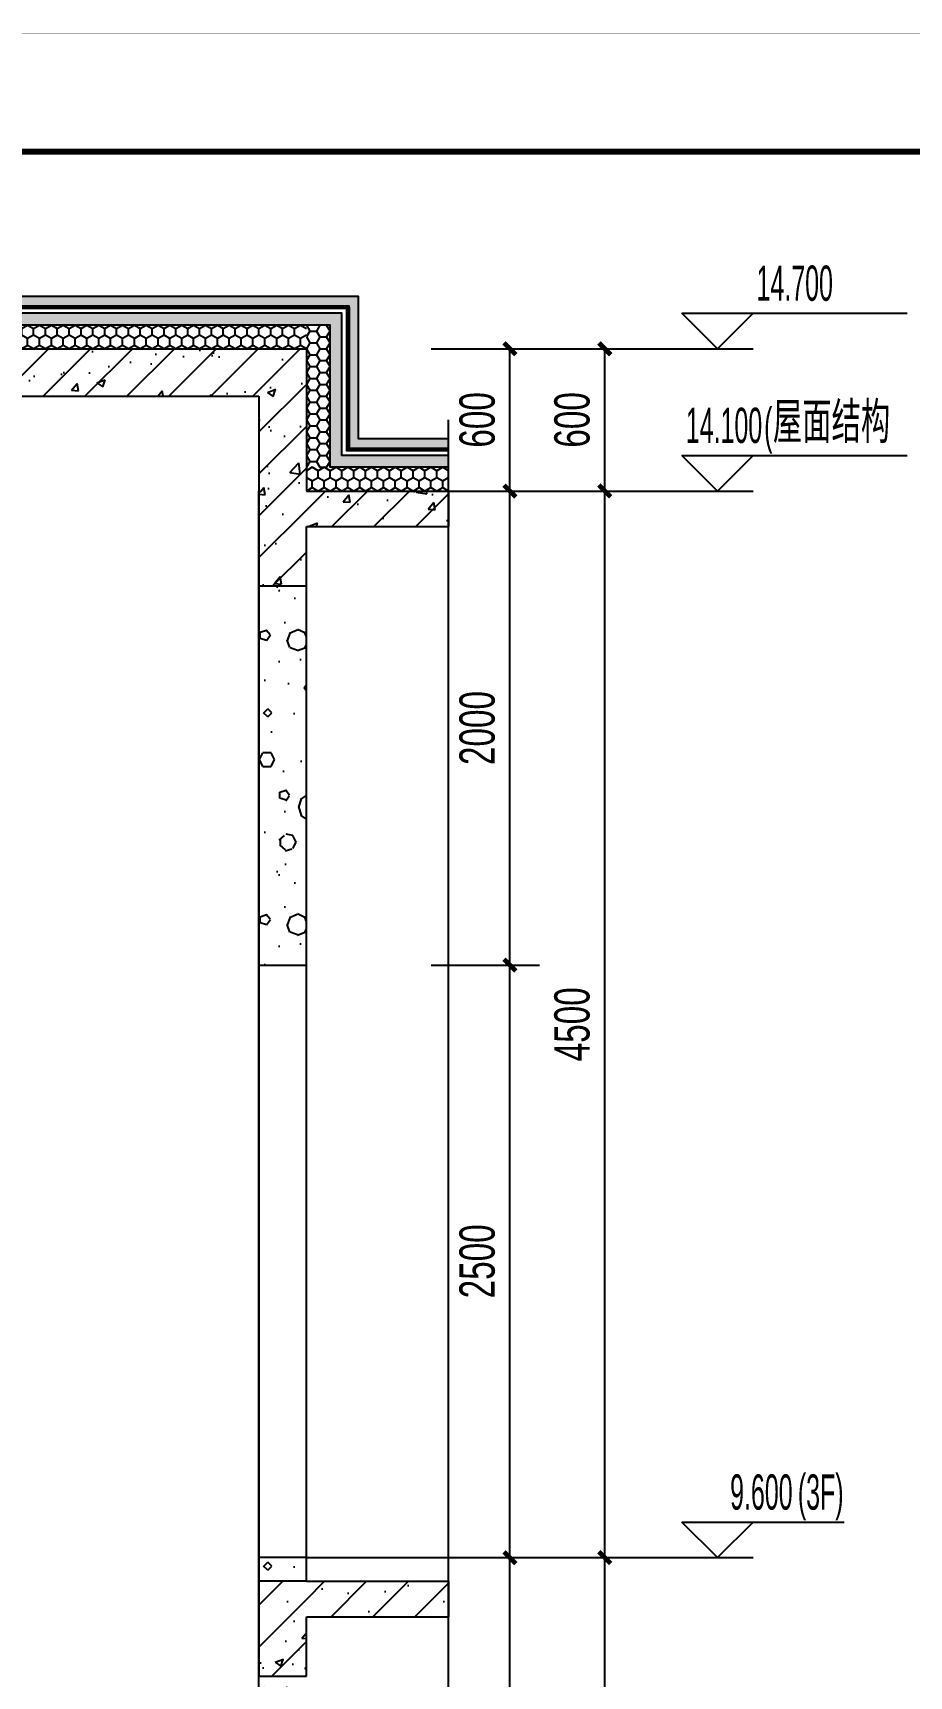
# Model space of a CAD drawing. Extents: x -26219 to 315419, y -160410 to -120810.
# Drawn here: x 306757 to 310451, y -133294 to -126361 of the extents above; entities that cross this region are included whole.
import ezdxf
from ezdxf.xclip import XClip

# ---------------------------------------------------------------- set-up
doc = ezdxf.new("R2010")
doc.units = 0
doc.header["$LTSCALE"] = 1000
doc.header["$MEASUREMENT"] = 0
doc.header["$XCLIPFRAME"] = 0
doc.linetypes.add('104-14# 核心筒$2$DOTE', pattern=[2.42, 2, -0.2, 0.02, -0.2])
for name, color, linetype in [('01-标注_尺寸', 124, 'Continuous'), ('01-标注_标高', 200, 'Continuous'), ('01-标注_符号', 200, 'Continuous'), ('02-TEXT_标注', 130, 'Continuous'), ('05-填充_天正', 26, 'Continuous'), ('104-14# 核心筒$2$A_AXIS-轴线', 36, '104-14# 核心筒$2$DOTE'), ('A-C_窗', 140, 'Continuous'), ('A-O_屋面', 201, 'Continuous'), ('A-O_防水层', 222, 'Continuous'), ('A-SUR_保温', 222, 'Continuous'), ('A_STR-砌块墙', 121, 'Continuous'), ('A_STR-砼墙', 51, 'Continuous'), ('A_STR-砼柱', 51, 'Continuous')]:
    doc.layers.add(name, color=color, linetype=linetype)
doc.styles.add('_TCH_DIM', font='ros.shx', dxfattribs={"width": 0.75, "bigfont": 'jd.shx'})
doc.styles.add('_TCH_DIM_T3', font='ros.shx', dxfattribs={"width": 0.705882, "bigfont": 'jd.shx'})
doc.dimstyles.new('_TCH_ARCH&&50', dxfattribs={"dimtxt": 148.75, "dimasz": 50, "dimexe": 125, "dimexo": 150, "dimgap": 63.125, "dimtad": 1, "dimdec": 0, "dimzin": 0, "dimdsep": 46, "dimtxsty": '_TCH_DIM_T3', "dimblk": 'ARCHTICK', "dimcen": 0.09, "dimclrt": 7, "dimazin": 2, "dimtfac": 1, "dimtdec": 0, "dimtix": 1, "dimtmove": 2, "dimatfit": 3, "dimfxl": 0, "dimtolj": 1, "dimtzin": 0, "dimarcsym": 0})
pattern_1 = [(45, (0, 0), (-88.388348, 88.388348), []), (50, (0, 0), (358.6301, -31.37607), [37.5, -412.5]), (355, (0, 0), (-69.37567, 376.09607), [30, -330]), (100.4514, (29.9, -2.6), (289.2547, 344.71977), [31.8701, -350.57106]), (46.1842, (0, 100), (533.6205, -82.7595), [56.25, -618.75]), (96.6356, (44.47, 93.1), (467.33135, 487.0589), [47.8051, -525.8565]), (351.1842, (0, 100), (467.331, 487.0593), [45, -495]), (21, (50, 75), (298.45353, -201.30945), [37.5, -412.5]), (326, (50, 75), (121.65767, 362.57502), [30, -330]), (71.4514, (74.87, 58.22), (420.1113, 161.26525), [31.8701, -350.57106]), (37.5, (0, 0), (6.07993, 166.446927), [0, -326, 0, -335, 0, -331.25]), (7.5, (0, 0), (131.53477, 197.20586), [0, -191, 0, -318.5, 0, -126.25]), (327.5, (-111.5, 0), (266.91122, -11.277436), [0, -125, 0, -390, 0, -517.5]), (317.5, (-161.5, 0), (291.59308, 50.05249), [0, -162.5, 0, -259, 0, -367.5])]
pattern_2 = [(0, (177, -183), (300, 600), [0, -600]), (0, (-174, -264), (300, 600), [0, -600]), (0, (21, -270), (300, 600), [0, -600]), (0, (234, -93), (300, 600), [0, -600]), (0, (-15, -300), (300, 600), [0, -600]), (0, (294, 285), (300, 600), [0, -600]), (0, (111, 237), (300, 600), [0, -600]), (0, (207, 162), (300, 600), [0, -600]), (0, (-282, 150), (300, 600), [0, -600]), (0, (12, 123), (300, 600), [0, -600]), (0, (-102, -30), (300, 600), [0, -600]), (0, (-96, -255), (300, 600), [0, -600]), (0, (129, -279), (300, 600), [0, -600]), (0, (294, -15), (300, 600), [0, -600]), (0, (-267, -108), (300, 600), [0, -600]), (0, (-216, -6), (300, 600), [0, -600]), (0, (18, -48), (300, 600), [0, -600]), (0, (-66, -135), (300, 600), [0, -600]), (0, (-114, 63), (300, 600), [0, -600]), (0, (-39, 288), (300, 600), [0, -600]), (0, (-243, -234), (300, 600), [0, -600]), (0, (87, 165), (300, 600), [0, -600]), (0, (-192, 174), (300, 600), [0, -600]), (0, (-240, 252), (300, 600), [0, -600]), (130.601294, (257.143, 97.143), (-1499.9999834, 1800.000008), [26.3416, -11037.111]), (18.43495, (214.29, 108.57), (1499.999994, 599.999996), [27.1052, -3767.6279]), (90, (214.3, 82.86), (300, 600), [25.7143, -1174.2857]), (161.56505, (240, 74.29), (-1500.000008, 599.999955), [27.1052, -3767.6279]), (53.130102, (240, 74.29), (300, 600), [28.5714, -2971.4285]), (135, (262.86, -231.43), (-300.00004, 599.99996), [24.2437, -1672.8126]), (45, (228.57, -231.43), (300, 600), [24.2437, -1672.8126]), (135, (245.71, -248.57), (-300.00004, 599.99996), [24.2437, -1672.8126]), (45, (245.71, -248.57), (300, 600), [24.2437, -1672.8126]), (116.56505, (-25.7, 171.43), (-5e-05, 1200), [31.9438, -638.8765]), (180, (-40, 200), (-300, 600), [34.2857, -565.7142]), (63.43495, (-88.57, 171.43), (3e-06, 1200), [31.9438, -638.8765]), (116.56505, (-74.3, 142.86), (-5e-05, 1200), [31.9438, -638.8765]), (0, (-74.3, 142.86), (300, 600), [34.2857, -565.7142]), (63.43495, (-40, 142.86), (3e-06, 1200), [31.9438, -638.8765]), (107.102728, (200, -31.429), (-899.9999656, 3000.0000048), [38.8613, -16282.9025]), (143.972626, (188.57, 5.714), (-5699.999928, 4199.999995), [38.8613, -8122.02]), (180, (157.14, 28.6), (-300, 600), [37.1429, -562.8571]), (36.027373, (88.57, 5.714), (5699.999958, 4199.999955), [38.8613, -8122.02]), (71.56505, (77.14, -28.57), (900.000005, 2999.999995), [36.1403, -3758.5928]), (107.102728, (88.571, -65.714), (-899.9999656, 3000.0000048), [38.8613, -16282.9025]), (143.972626, (120, -88.57), (-5699.999928, 4199.999995), [38.8613, -8122.02]), (0, (120, -88.6), (300, 600), [37.1429, -562.8571]), (36.027373, (157.143, -88.57), (5699.999958, 4199.999955), [38.8613, -8122.02]), (71.56505, (188.57, -65.71), (900.000005, 2999.999995), [36.1403, -3758.5928]), (150.255118, (205.714, 248.57), (-900.000002, 599.999993), [23.035, -4814.3196]), (90, (185.7, 237.14), (300, 600), [22.8571, -1177.1427]), (29.744881, (185.714, 237.14), (900, 599.999997), [23.035, -4814.3196]), (116.56505, (65.7, -177.14), (-5e-05, 1200), [31.9438, -638.8765]), (168.690067, (51.43, -148.57), (-2700.000002, 599.999985), [29.1373, -6089.6855]), (41.185925, (0, -162.857), (7499.9999546, 6599.9999423), [30.3718, -12725.802]), (90, (0, -191.43), (300, 600), [28.5714, -1171.4285]), (138.814074, (22.857, -211.429), (-7499.9998667, 6600.000042), [30.3718, -12725.802]), (16.699244, (22.857, -211.429), (9899.9999255, 2999.9999686), [29.8295, -12498.5375]), (60.945396, (51.43, -202.857), (299.9999992, 599.9999947), [29.4161, -12325.3395]), (109.983106, (-185.714, 74.286), (-1500.0000056, 4199.9999889), [33.442, -14012.1975]), (155.556045, (-197.143, 105.714), (-3900.0000149, 1799.9999626), [34.523, -14465.1315]), (24.443955, (-260, 105.714), (3900.000002, 1799.9999913), [34.523, -14465.1315]), (70.016893, (-271.429, 74.286), (1500.0000045, 4199.9999896), [33.442, -14012.1975]), (109.983106, (-260, 42.857), (-1500.0000056, 4199.9999889), [33.442, -14012.1975]), (160.016893, (-228.57, 31.43), (-1500.000001, 599.999973), [33.442, -6989.3775]), (19.983107, (-228.57, 31.43), (1499.999992, 599.999999), [33.442, -6989.3775]), (70.016893, (-197.143, 42.857), (1500.0000045, 4199.9999896), [33.442, -14012.1975]), (122.005383, (37.14, 20), (-300.00004, 599.999969), [26.9542, -5633.434]), (18.43495, (-2.86, 34.29), (1499.999994, 599.999996), [27.1052, -3767.6279]), (90, (-2.86, 8.57), (300, 600), [25.7143, -1174.2857]), (161.56505, (22.86, 0), (-1500.000008, 599.999955), [27.1052, -3767.6279]), (54.462322, (22.857, 0), (2099.999997, 2999.9999955), [24.5781, -10298.2115]), (116.56505, (-137.14, -125.7), (-5e-05, 1200), [31.9438, -638.8765]), (180, (-151.4, -97.14), (-300, 600), [31.4286, -568.5714]), (59.036243, (-200, -125.714), (300.000001, 599.999997), [33.3197, -6963.822]), (120.963756, (-182.857, -154.286), (-300.000041, 599.9999724), [33.3197, -6963.822]), (0, (-182.86, -154.3), (300, 600), [31.4286, -568.5714]), (63.43495, (-151.43, -154.3), (3e-06, 1200), [31.9438, -638.8765])]

# ---------------------------------------------------------------- blocks, each defined once
blk = doc.blocks.new('图框-A1')
for points, const_width in [([(0, 0), (841, 0), (841, 594), (0, 594)], 0.05), ([(766, 584), (25, 584), (25, 10), (766, 10)], 0.5)]:
    blk.add_lwpolyline(points, close=True, dxfattribs=dict(const_width=const_width))
blk = doc.blocks.new('104-14# 核心筒')
at = {"layer": '104-14# 核心筒$2$A_AXIS-轴线'}
blk.add_line((-9370.1, 105800), (120259.9, 105800), dxfattribs=at)
blk = doc.blocks.new('_ArchTick')
at = {"color": 0, "linetype": 'ByBlock', "const_width": 0.4}
blk.add_lwpolyline([(-0.5, -0.5), (0.5, 0.5)], dxfattribs=at)
blk = doc.blocks.new('*D966')
at = {"layer": '01-标注_尺寸', "color": 0, "lineweight": -2, "transparency": 16777216}
for p, q in [((308835.8, -132794.1), (309293, -132794.1)), ((309168, -137294.1), (309168, -132794.1)), ((308835.8, -137294.1), (309293, -137294.1))]:
    blk.add_line(p, q, dxfattribs=at)
at = {"layer": 'Defpoints', "color": 0, "transparency": 16777216}
for p in [(308685.8, -132794.1), (309168, -132794.1), (308685.8, -137294.1)]:
    blk.add_point(p, dxfattribs=at)
at = {"layer": '01-标注_尺寸', "color": 0, "lineweight": -2, "transparency": 16777216, "xscale": 50, "yscale": 50, "zscale": 50}
for p, rotation in [((309168, -132794.1), 90), ((309168, -137294.1), 270)]:
    blk.add_blockref('_ArchTick', p, dxfattribs=dict(at, rotation=rotation))
at = {"layer": '01-标注_尺寸', "color": 7, "transparency": 16777216, "insert": (309030.5, -135044.1), "char_height": 148.75, "attachment_point": 5, "rotation": 90, "style": '_TCH_DIM_T3'}
blk.add_mtext('\\A1;4500', dxfattribs=at)
blk = doc.blocks.new('*D967')
at = {"layer": '01-标注_尺寸', "color": 0, "lineweight": -2, "transparency": 16777216}
for p, q in [((308835.8, -128294.1), (309293, -128294.1)), ((309168, -132794.1), (309168, -128294.1)), ((308835.8, -132794.1), (309293, -132794.1))]:
    blk.add_line(p, q, dxfattribs=at)
at = {"layer": 'Defpoints', "color": 0, "transparency": 16777216}
for p in [(308685.8, -128294.1), (309168, -128294.1), (308685.8, -132794.1)]:
    blk.add_point(p, dxfattribs=at)
at = {"layer": '01-标注_尺寸', "color": 0, "lineweight": -2, "transparency": 16777216, "xscale": 50, "yscale": 50, "zscale": 50}
for p, rotation in [((309168, -128294.1), 90), ((309168, -132794.1), 270)]:
    blk.add_blockref('_ArchTick', p, dxfattribs=dict(at, rotation=rotation))
at = {"layer": '01-标注_尺寸', "color": 7, "transparency": 16777216, "insert": (309030.5, -130544.1), "char_height": 148.75, "attachment_point": 5, "rotation": 90, "style": '_TCH_DIM_T3'}
blk.add_mtext('\\A1;4500', dxfattribs=at)
blk = doc.blocks.new('*D968')
at = {"layer": '01-标注_尺寸', "color": 0, "lineweight": -2, "transparency": 16777216}
for p, q in [((308835.8, -127694.1), (309293, -127694.1)), ((309168, -128294.1), (309168, -127694.1)), ((308835.8, -128294.1), (309293, -128294.1))]:
    blk.add_line(p, q, dxfattribs=at)
at = {"layer": 'Defpoints', "color": 0, "transparency": 16777216}
for p in [(308685.8, -127694.1), (309168, -127694.1), (308685.8, -128294.1)]:
    blk.add_point(p, dxfattribs=at)
at = {"layer": '01-标注_尺寸', "color": 0, "lineweight": -2, "transparency": 16777216, "xscale": 50, "yscale": 50, "zscale": 50}
for p, rotation in [((309168, -127694.1), 90), ((309168, -128294.1), 270)]:
    blk.add_blockref('_ArchTick', p, dxfattribs=dict(at, rotation=rotation))
at = {"layer": '01-标注_尺寸', "color": 7, "transparency": 16777216, "insert": (309030.5, -127994.1), "char_height": 148.75, "attachment_point": 5, "rotation": 90, "style": '_TCH_DIM_T3'}
blk.add_mtext('\\A1;600', dxfattribs=at)
blk = doc.blocks.new('*D1042')
at = {"layer": '01-标注_尺寸', "color": 0, "lineweight": -2, "transparency": 16777216}
for p, q in [((308435.8, -132794.1), (308893, -132794.1)), ((308768, -134794.1), (308768, -132794.1)), ((308435.8, -134794.1), (308893, -134794.1))]:
    blk.add_line(p, q, dxfattribs=at)
at = {"layer": 'Defpoints', "color": 0, "transparency": 16777216}
for p in [(308285.8, -132794.1), (308768, -132794.1), (308285.8, -134794.1)]:
    blk.add_point(p, dxfattribs=at)
at = {"layer": '01-标注_尺寸', "color": 0, "lineweight": -2, "transparency": 16777216, "xscale": 50, "yscale": 50, "zscale": 50}
for p, rotation in [((308768, -132794.1), 90), ((308768, -134794.1), 270)]:
    blk.add_blockref('_ArchTick', p, dxfattribs=dict(at, rotation=rotation))
at = {"layer": '01-标注_尺寸', "color": 7, "transparency": 16777216, "insert": (308630.5, -133794.1), "char_height": 148.75, "attachment_point": 5, "rotation": 90, "style": '_TCH_DIM_T3'}
blk.add_mtext('\\A1;2000', dxfattribs=at)
blk = doc.blocks.new('*D1043')
at = {"layer": '01-标注_尺寸', "color": 0, "lineweight": -2, "transparency": 16777216}
for p, q in [((308435.8, -130294.1), (308893, -130294.1)), ((308768, -132794.1), (308768, -130294.1)), ((308435.8, -132794.1), (308893, -132794.1))]:
    blk.add_line(p, q, dxfattribs=at)
at = {"layer": 'Defpoints', "color": 0, "transparency": 16777216}
for p in [(308285.8, -130294.1), (308768, -130294.1), (308285.8, -132794.1)]:
    blk.add_point(p, dxfattribs=at)
at = {"layer": '01-标注_尺寸', "color": 0, "lineweight": -2, "transparency": 16777216, "xscale": 50, "yscale": 50, "zscale": 50}
for p, rotation in [((308768, -130294.1), 90), ((308768, -132794.1), 270)]:
    blk.add_blockref('_ArchTick', p, dxfattribs=dict(at, rotation=rotation))
at = {"layer": '01-标注_尺寸', "color": 7, "transparency": 16777216, "insert": (308630.5, -131544.1), "char_height": 148.75, "attachment_point": 5, "rotation": 90, "style": '_TCH_DIM_T3'}
blk.add_mtext('\\A1;2500', dxfattribs=at)
blk = doc.blocks.new('*D1044')
at = {"layer": '01-标注_尺寸', "color": 0, "lineweight": -2, "transparency": 16777216}
for p, q in [((308435.8, -128294.1), (308893, -128294.1)), ((308768, -130294.1), (308768, -128294.1)), ((308435.8, -130294.1), (308893, -130294.1))]:
    blk.add_line(p, q, dxfattribs=at)
at = {"layer": 'Defpoints', "color": 0, "transparency": 16777216}
for p in [(308285.8, -128294.1), (308768, -128294.1), (308285.8, -130294.1)]:
    blk.add_point(p, dxfattribs=at)
at = {"layer": '01-标注_尺寸', "color": 0, "lineweight": -2, "transparency": 16777216, "xscale": 50, "yscale": 50, "zscale": 50}
for p, rotation in [((308768, -128294.1), 90), ((308768, -130294.1), 270)]:
    blk.add_blockref('_ArchTick', p, dxfattribs=dict(at, rotation=rotation))
at = {"layer": '01-标注_尺寸', "color": 7, "transparency": 16777216, "insert": (308630.5, -129294.1), "char_height": 148.75, "attachment_point": 5, "rotation": 90, "style": '_TCH_DIM_T3'}
blk.add_mtext('\\A1;2000', dxfattribs=at)
blk = doc.blocks.new('*D1045')
at = {"layer": '01-标注_尺寸', "color": 0, "lineweight": -2, "transparency": 16777216}
for p, q in [((308435.8, -127694.1), (308893, -127694.1)), ((308768, -128294.1), (308768, -127694.1)), ((308435.8, -128294.1), (308893, -128294.1))]:
    blk.add_line(p, q, dxfattribs=at)
at = {"layer": 'Defpoints', "color": 0, "transparency": 16777216}
for p in [(308285.8, -127694.1), (308768, -127694.1), (308285.8, -128294.1)]:
    blk.add_point(p, dxfattribs=at)
at = {"layer": '01-标注_尺寸', "color": 0, "lineweight": -2, "transparency": 16777216, "xscale": 50, "yscale": 50, "zscale": 50}
for p, rotation in [((308768, -127694.1), 90), ((308768, -128294.1), 270)]:
    blk.add_blockref('_ArchTick', p, dxfattribs=dict(at, rotation=rotation))
at = {"layer": '01-标注_尺寸', "color": 7, "transparency": 16777216, "insert": (308630.5, -127994.1), "char_height": 148.75, "attachment_point": 5, "rotation": 90, "style": '_TCH_DIM_T3'}
blk.add_mtext('\\A1;600', dxfattribs=at)
blk = doc.blocks.new('$LinePat$聚苯板')
at = {"color": 0}
for p, q in [((14.8, -8.6), (0, 0)), ((29.7, 0), (14.8, -8.6)), ((14.8, -25.7), (0, -34.3)), ((0, -34.3), (0, -51.4)), ((14.8, -8.6), (14.8, -25.7)), ((29.7, -34.3), (14.8, -25.7)), ((0, -51.4), (14.8, -60)), ((14.8, -60), (29.7, -51.4))]:
    blk.add_line(p, q, dxfattribs=at)
blk = doc.blocks.new('$LinePat$防水层2')
at = {"color": 0}
blk.add_line((0, 0), (600, 0), dxfattribs=at)
blk.add_solid([(150, 0), (450, 0), (150, -100), (450, -100)], dxfattribs=at)

msp = doc.modelspace()

# ---------------------------------------------------------------- hatches: boundary and pattern name
at = {"layer": '05-填充_天正'}
h = msp.add_hatch(dxfattribs=at)
h.set_pattern_fill('钢筋混凝土', color=256, scale=50, style=0)
h.set_pattern_definition(pattern_1)
h.paths.add_polyline_path([(304909.8, -127694.1), (305109.8, -127894.1), (307709.8, -127894.1), (307909.8, -127694.1)])
h = msp.add_hatch(dxfattribs=at)
h.set_pattern_fill('钢筋混凝土', color=256, scale=50, style=0)
h.set_pattern_definition(pattern_1)
h.paths.add_polyline_path([(307709.8, -128294.1), (307909.8, -128294.1), (307909.8, -127694.1), (307709.8, -127894.1)])
h = msp.add_hatch(dxfattribs=at)
h.set_pattern_fill('钢筋混凝土', color=256, scale=50, style=0)
h.set_pattern_definition(pattern_1)
h.paths.add_polyline_path([(307709.8, -128694.1), (307909.8, -128694.1), (307909.8, -128294.1), (307709.8, -128294.1)])
h = msp.add_hatch(dxfattribs=at)
h.set_pattern_fill('钢筋混凝土', color=256, scale=50, style=0)
h.set_pattern_definition(pattern_1)
h.paths.add_polyline_path([(307909.8, -128294.1), (307909.8, -128444.1), (308509.8, -128444.1), (308509.8, -128294.1)])
h = msp.add_hatch(dxfattribs=at)
h.set_pattern_fill('加气混凝土', color=256, scale=50, style=0)
h.set_pattern_definition(pattern_2)
h.paths.add_polyline_path([(307909.8, -128694.1), (307709.8, -128694.1), (307709.8, -130294.1), (307909.8, -130294.1)])
h = msp.add_hatch(dxfattribs=at)
h.set_pattern_fill('加气混凝土', color=256, scale=50, style=0)
h.set_pattern_definition(pattern_2)
h.paths.add_polyline_path([(307709.8, -132894.1), (307909.8, -132894.1), (307909.8, -132794.1), (307709.8, -132794.1)])
h = msp.add_hatch(dxfattribs=at)
h.set_pattern_fill('钢筋混凝土', color=256, scale=50, style=0)
h.set_pattern_definition(pattern_1)
h.paths.add_polyline_path([(307709.8, -133294.1), (307909.8, -133294.1), (307909.8, -132894.1), (307709.8, -132894.1)])
h = msp.add_hatch(dxfattribs=at)
h.set_pattern_fill('钢筋混凝土', color=256, scale=50, style=0)
h.set_pattern_definition(pattern_1)
h.paths.add_polyline_path([(307909.8, -132894.1), (307909.8, -133044.1), (308509.8, -133044.1), (308509.8, -132894.1)])
h = msp.add_hatch(dxfattribs=at)
h.set_pattern_fill('加气混凝土', color=256, scale=50, style=0)
h.set_pattern_definition(pattern_2)
h.paths.add_polyline_path([(307909.8, -133294.1), (307709.8, -133294.1), (307709.8, -134794.1), (307909.8, -134794.1)])
at = {"layer": 'A-SUR_保温'}
h = msp.add_hatch(dxfattribs=at)
h.set_pattern_fill('混凝土', color=26, scale=15)
h.set_pattern_definition([(50, (16539.2, 600), (107.589027, -9.41282), [11.25, -123.75]), (355, (16539.2, 600), (-20.8127, 112.82882), [9, -99]), (100.4514, (16548.17, 599.22), (86.776407, 103.41593), [9.56103, -105.171317]), (46.1842, (16539.2, 630), (160.08616, -24.82785), [16.875, -185.625]), (96.6356, (16552.54, 627.93), (140.199406, 146.11768), [14.34154, -157.75695]), (351.1842, (16539.2, 630), (140.19929, 146.11779), [13.5, -148.5]), (21, (16554.2, 622.5), (89.536058, -60.392834), [11.25, -123.75]), (326, (16554.2, 622.5), (36.4973, 108.772507), [9, -99]), (71.4514, (16561.66, 617.47), (126.033394, 48.379575), [9.56103, -105.171317]), (37.5, (16539.2, 600), (1.8239783, 49.934078), [0, -97.8, 0, -100.5, 0, -99.375]), (7.5, (16539.2, 600), (39.460431, 59.161757), [0, -57.3, 0, -95.55, 0, -37.875]), (327.5, (16505.75, 600), (80.0733654, -3.383231), [0, -37.5, 0, -117, 0, -155.25]), (317.5, (16490.75, 600), (87.477925, 15.015747), [0, -48.75, 0, -77.7, 0, -110.25])])
h.paths.add_polyline_path([(308509.8, -128114.1), (308509.8, -128074.1), (308129.8, -128074.1), (308129.8, -127474.1), (304689.8, -127474.1), (304689.8, -128074.1), (304009.8, -128074.1), (304009.8, -128114.1), (304729.8, -128114.1), (304729.8, -127514.1), (308089.8, -127514.1), (308089.8, -128114.1)])
h = msp.add_hatch(dxfattribs=at)
h.set_pattern_fill('加气混凝土', color=26, scale=20)
h.set_pattern_definition([(0, (16610, 526.8), (120, 240), [0, -240]), (0, (16469.6, 494.4), (120, 240), [0, -240]), (0, (16547.6, 492), (120, 240), [0, -240]), (0, (16632.8, 562.8), (120, 240), [0, -240]), (0, (16533.2, 480), (120, 240), [0, -240]), (0, (16656.8, 714), (120, 240), [0, -240]), (0, (16583.6, 694.8), (120, 240), [0, -240]), (0, (16622, 664.8), (120, 240), [0, -240]), (0, (16426.4, 660), (120, 240), [0, -240]), (0, (16544, 649.2), (120, 240), [0, -240]), (0, (16498.4, 588), (120, 240), [0, -240]), (0, (16500.8, 498), (120, 240), [0, -240]), (0, (16590.8, 488.4), (120, 240), [0, -240]), (0, (16656.8, 594), (120, 240), [0, -240]), (0, (16432.4, 556.8), (120, 240), [0, -240]), (0, (16452.8, 597.6), (120, 240), [0, -240]), (0, (16546.4, 580.8), (120, 240), [0, -240]), (0, (16512.8, 546), (120, 240), [0, -240]), (0, (16493.6, 625.2), (120, 240), [0, -240]), (0, (16523.6, 715.2), (120, 240), [0, -240]), (0, (16442, 506.4), (120, 240), [0, -240]), (0, (16574, 666), (120, 240), [0, -240]), (0, (16462.4, 669.6), (120, 240), [0, -240]), (0, (16443.2, 700.8), (120, 240), [0, -240]), (130.601294, (16642.058, 638.857), (-599.99999337, 720.00000315), [10.53662, -4414.8444]), (18.434949, (16624.915, 643.43), (599.999998, 239.9999982), [10.8421, -1507.05116]), (90, (16624.92, 633.14), (120, 240), [10.28571, -469.71426]), (161.565051, (16635.2, 629.714), (-600.000003, 239.999982), [10.8421, -1507.05116]), (53.130102, (16635.2, 629.714), (120, 240), [11.42857, -1188.5714]), (135, (16644.34, 507.43), (-120.000015, 239.999984), [9.69746, -669.12504]), (45, (16630.63, 507.43), (120, 240), [9.69746, -669.12504]), (135, (16637.49, 500.57), (-120.000015, 239.999984), [9.69746, -669.12504]), (45, (16637.49, 500.57), (120, 240), [9.69746, -669.12504]), (116.56505, (16528.92, 668.57), (-2e-05, 479.99999), [12.77753, -255.5506]), (180, (16523.2, 680), (-120, 240), [13.71429, -226.2857]), (63.43495, (16503.77, 668.57), (1e-06, 480), [12.77753, -255.5506]), (116.56505, (16509.49, 657.14), (-2e-05, 479.99999), [12.77753, -255.5506]), (0, (16509.49, 657.14), (120, 240), [13.71429, -226.2857]), (63.43495, (16523.2, 657.14), (1e-06, 480), [12.77753, -255.5506]), (107.102728, (16619.201, 587.429), (-359.99998624, 1200.00000194), [15.54454, -6513.161]), (143.972626, (16614.63, 602.286), (-2279.9999711, 1679.9999981), [15.54454, -3248.808]), (180, (16602.06, 611.43), (-120, 240), [14.85714, -225.14284]), (36.027373, (16574.63, 602.286), (2279.99998315, 1679.9999819), [15.54454, -3248.808]), (71.565051, (16570.06, 588.57), (360.000002, 1199.999998), [14.45613, -1503.43712]), (107.102728, (16574.63, 573.714), (-359.99998624, 1200.00000194), [15.54454, -6513.161]), (143.972626, (16587.201, 564.571), (-2279.9999711, 1679.9999981), [15.54454, -3248.808]), (0, (16587.2, 564.57), (120, 240), [14.85714, -225.14284]), (36.027373, (16602.058, 564.571), (2279.99998315, 1679.9999819), [15.54454, -3248.808]), (71.565051, (16614.63, 573.714), (360.000002, 1199.999998), [14.45613, -1503.43712]), (150.255118, (16621.487, 699.43), (-360.0000009, 239.999997), [9.214, -1925.72784]), (90, (16613.49, 694.86), (120, 240), [9.14286, -470.8571]), (29.744881, (16613.487, 694.857), (360.0000002, 239.999999), [9.214, -1925.72784]), (116.56505, (16565.49, 529.14), (-2e-05, 479.99999), [12.77753, -255.5506]), (168.690067, (16559.772, 540.571), (-1080.0000008, 239.999994), [11.6549, -2435.8742]), (41.185925, (16539.201, 534.857), (2999.99998182, 2639.9999769), [12.14874, -5090.3208]), (90, (16539.2, 523.43), (120, 240), [11.42857, -468.5714]), (138.814074, (16548.344, 515.429), (-2999.99994668, 2640.0000168), [12.14874, -5090.3208]), (16.699244, (16548.344, 515.429), (3959.9999702, 1199.99998743), [11.93178, -4999.415]), (60.945396, (16559.772, 518.857), (119.9999997, 239.99999788), [11.76643, -4930.1358]), (109.983106, (16464.915, 629.714), (-600.00000226, 1679.99999555), [13.3768, -5604.879]), (155.556045, (16460.344, 642.286), (-1560.00000595, 719.99998504), [13.8092, -5786.0526]), (24.4439547, (16435.201, 642.286), (1560.00000078, 719.99999654), [13.8092, -5786.0526]), (70.0168934, (16430.63, 629.714), (600.0000018, 1679.99999583), [13.3768, -5604.879]), (109.983106, (16435.201, 617.143), (-600.00000226, 1679.99999555), [13.3768, -5604.879]), (160.016893, (16447.772, 612.571), (-600.0000004, 239.9999891), [13.3768, -2795.751]), (19.9831065, (16447.772, 612.571), (599.9999967, 239.9999996), [13.3768, -2795.751]), (70.0168934, (16460.344, 617.143), (600.0000018, 1679.99999583), [13.3768, -5604.879]), (122.005383, (16554.058, 608), (-120.0000161, 239.9999877), [10.7817, -2253.3736]), (18.434949, (16538.06, 613.714), (599.999998, 239.9999982), [10.8421, -1507.05116]), (90, (16538.06, 603.43), (120, 240), [10.28571, -469.71426]), (161.565051, (16548.344, 600), (-600.000003, 239.999982), [10.8421, -1507.05116]), (54.462322, (16548.344, 600), (839.9999988, 1199.9999982), [9.83123, -4119.2846]), (116.56505, (16484.34, 549.71), (-2e-05, 479.99999), [12.77753, -255.5506]), (180, (16478.63, 561.14), (-120, 240), [12.57143, -227.42856]), (59.0362434, (16459.201, 549.714), (120.0000004, 239.9999988), [13.3279, -2785.5288]), (120.963756, (16466.058, 538.286), (-120.0000164, 239.999989), [13.3279, -2785.5288]), (0, (16466.06, 538.29), (120, 240), [12.57143, -227.42856]), (63.43495, (16478.63, 538.29), (1e-06, 480), [12.77753, -255.5506])])
h.paths.add_polyline_path([(308509.8, -128194.1), (308509.8, -128144.1), (308059.8, -128144.1), (308059.8, -127544.1), (304759.8, -127544.1), (304759.8, -128144.1), (304009.8, -128144.1), (304009.8, -128194.1), (304809.8, -128194.1), (304809.8, -127594.1), (308009.8, -127594.1), (308009.8, -128194.1)])

# ---------------------------------------------------------------- linework, layer by layer
msp.add_line((307709.8, -148644.1), (307709.8, -128294.1))
at = {"layer": '01-标注_标高'}
for p, q in [((309643, -127694.1), (309493, -127544.1)), ((309493, -127544.1), (310443, -127544.1)), ((309643, -127694.1), (309793, -127544.1)), ((309293, -127694.1), (309793, -127694.1)), ((309643, -128294.1), (309493, -128144.1)), ((309493, -128144.1), (310443, -128144.1)), ((309643, -128294.1), (309793, -128144.1)), ((309293, -128294.1), (309793, -128294.1)), ((309643, -132794.1), (309493, -132644.1)), ((309493, -132644.1), (310177.3, -132644.1)), ((309643, -132794.1), (309793, -132644.1)), ((309293, -132794.1), (309793, -132794.1))]:
    msp.add_line(p, q, dxfattribs=at)
at = {"layer": '01-标注_符号'}
msp.add_lwpolyline([(308509.8, -149194.1), (308509.8, -138650.3), (308404.8, -138612.1), (308614.8, -138575.1), (308509.8, -138537.8), (308509.8, -127994.1)], dxfattribs=at)
at = {"layer": 'A-C_窗'}
for p, q in [((307709.8, -130294.1), (307709.8, -132794.1)), ((307909.8, -132794.1), (307909.8, -130294.1))]:
    msp.add_line(p, q, dxfattribs=at)
at = {"layer": 'A-O_屋面'}
for points in [[(308509.8, -128074.1), (308129.8, -128074.1), (308129.8, -127474.1), (304689.8, -127474.1), (304689.8, -128074.1), (304009.8, -128074.1)], [(308509.8, -128114.1), (308089.8, -128114.1), (308089.8, -127514.1), (304729.8, -127514.1), (304729.8, -128114.1), (304009.8, -128114.1)], [(308509.8, -128119.1), (308084.8, -128119.1), (308084.8, -127519.1), (304734.8, -127519.1), (304734.8, -128119.1), (304009.8, -128119.1)], [(308509.8, -128124.1), (308079.8, -128124.1), (308079.8, -127524.1), (304739.8, -127524.1), (304739.8, -128124.1), (304009.8, -128124.1)], [(308509.8, -128144.1), (308059.8, -128144.1), (308059.8, -127544.1), (304759.8, -127544.1), (304759.8, -128144.1), (304009.8, -128144.1)], [(308509.8, -128194.1), (308009.8, -128194.1), (308009.8, -127594.1), (304809.8, -127594.1), (304809.8, -128194.1), (304009.8, -128194.1)]]:
    msp.add_lwpolyline(points, dxfattribs=at)
at = {"layer": 'A-SUR_保温'}
msp.add_line((307909.8, -132794.1), (308509.8, -132794.1), dxfattribs=at)
at = {"layer": 'A_STR-砌块墙'}
for p, q in [((307709.8, -128694.1), (307709.8, -130294.1)), ((307909.8, -130294.1), (307909.8, -128694.1)), ((307709.8, -130294.1), (307909.8, -130294.1)), ((307909.8, -132794.1), (307709.8, -132794.1)), ((307709.8, -132794.1), (307709.8, -132894.1)), ((307909.8, -132894.1), (307909.8, -132794.1))]:
    msp.add_line(p, q, dxfattribs=at)
at = {"layer": 'A_STR-砼墙'}
for p, q in [((304909.8, -127694.1), (307909.8, -127694.1)), ((307909.8, -127694.1), (307909.8, -128294.1)), ((305109.8, -127894.1), (307709.8, -127894.1)), ((307709.8, -127894.1), (307709.8, -128294.1)), ((307909.8, -128294.1), (308509.8, -128294.1)), ((308509.8, -128294.1), (308509.8, -128444.1)), ((307909.8, -128444.1), (308509.8, -128444.1)), ((307909.8, -132894.1), (308509.8, -132894.1)), ((308509.8, -132894.1), (308509.8, -133044.1)), ((307909.8, -133044.1), (308509.8, -133044.1))]:
    msp.add_line(p, q, dxfattribs=at)
at = {"layer": 'A_STR-砼柱'}
for p, q in [((307709.8, -128294.1), (307709.8, -128694.1)), ((307909.8, -128694.1), (307909.8, -128444.1)), ((307709.8, -128694.1), (307909.8, -128694.1)), ((307909.8, -132894.1), (307709.8, -132894.1)), ((307709.8, -132894.1), (307709.8, -133294.1)), ((307909.8, -133294.1), (307909.8, -133044.1)), ((307709.8, -133294.1), (307909.8, -133294.1))]:
    msp.add_line(p, q, dxfattribs=at)

# ---------------------------------------------------------------- block references
at = {"xscale": 50, "yscale": 50, "zscale": 50}
msp.add_blockref('图框-A1', (273367.6, -156062.5), dxfattribs=at)
ref = msp.add_blockref('104-14# 核心筒', (243788.7, -236343.4))
XClip(ref).set_block_clipping_path([(32000, 95800), (42400, 107298.7390783391)])
at = {"layer": 'A-O_防水层', "yscale": 0.05, "zscale": 0.05}
for p, xscale in [((306755.9, -127519.1), 0.05015015015024454), ((306756.9, -127514.1), 0.05030030030039556), ((306786, -127519.1), 0.05015015015024454), ((306787.1, -127514.1), 0.05030030030039556), ((306816, -127519.1), 0.05015015015024454), ((306817.3, -127514.1), 0.05030030030039556), ((306846.1, -127519.1), 0.05015015015024454), ((306847.4, -127514.1), 0.05030030030039556), ((306876.2, -127519.1), 0.05015015015024454), ((306877.6, -127514.1), 0.05030030030039556), ((306906.3, -127519.1), 0.05015015015024454), ((306907.8, -127514.1), 0.05030030030039556), ((306936.4, -127519.1), 0.05015015015024454), ((306938, -127514.1), 0.05030030030039556), ((306966.5, -127519.1), 0.05015015015024454), ((306968.2, -127514.1), 0.05030030030039556), ((306996.6, -127519.1), 0.05015015015024454), ((306998.3, -127514.1), 0.05030030030039556), ((307026.7, -127519.1), 0.05015015015024454), ((307028.5, -127514.1), 0.05030030030039556), ((307056.8, -127519.1), 0.05015015015024454), ((307058.7, -127514.1), 0.05030030030039556), ((307086.9, -127519.1), 0.05015015015024454), ((307088.9, -127514.1), 0.05030030030039556), ((307116.9, -127519.1), 0.05015015015024454), ((307119.1, -127514.1), 0.05030030030039556), ((307147, -127519.1), 0.05015015015024454), ((307149.2, -127514.1), 0.05030030030039556), ((307177.1, -127519.1), 0.05015015015024454), ((307179.4, -127514.1), 0.05030030030039556), ((307207.2, -127519.1), 0.05015015015024454), ((307209.6, -127514.1), 0.05030030030039556), ((307237.3, -127519.1), 0.05015015015024454), ((307239.8, -127514.1), 0.05030030030039556), ((307267.4, -127519.1), 0.05015015015024454), ((307270, -127514.1), 0.05030030030039556), ((307297.5, -127519.1), 0.05015015015024454), ((307300.1, -127514.1), 0.05030030030039556), ((307327.6, -127519.1), 0.05015015015024454), ((307330.3, -127514.1), 0.05030030030039556), ((307357.7, -127519.1), 0.05015015015024454), ((307360.5, -127514.1), 0.05030030030039556), ((307387.8, -127519.1), 0.05015015015024454), ((307390.7, -127514.1), 0.05030030030039556), ((307417.8, -127519.1), 0.05015015015024454), ((307420.9, -127514.1), 0.05030030030039556), ((307447.9, -127519.1), 0.05015015015024454), ((307451, -127514.1), 0.05030030030039556), ((307478, -127519.1), 0.05015015015024454), ((307481.2, -127514.1), 0.05030030030039556), ((307508.1, -127519.1), 0.05015015015024454), ((307511.4, -127514.1), 0.05030030030039556), ((307538.2, -127519.1), 0.05015015015024454), ((307541.6, -127514.1), 0.05030030030039556), ((307568.3, -127519.1), 0.05015015015024454), ((307571.8, -127514.1), 0.05030030030039556), ((307598.4, -127519.1), 0.05015015015024454), ((307601.9, -127514.1), 0.05030030030039556), ((307628.5, -127519.1), 0.05015015015024454), ((307632.1, -127514.1), 0.05030030030039556), ((307658.6, -127519.1), 0.05015015015024454), ((307662.3, -127514.1), 0.05030030030039556), ((307688.7, -127519.1), 0.05015015015024454), ((307692.5, -127514.1), 0.05030030030039556), ((307718.7, -127519.1), 0.05015015015024454), ((307722.7, -127514.1), 0.05030030030039556), ((307748.8, -127519.1), 0.05015015015024454), ((307752.8, -127514.1), 0.05030030030039556), ((307778.9, -127519.1), 0.05015015015024454), ((307783, -127514.1), 0.05030030030039556), ((307809, -127519.1), 0.05015015015024454), ((307813.2, -127514.1), 0.05030030030039556), ((307839.1, -127519.1), 0.05015015015024454), ((307843.4, -127514.1), 0.05030030030039556), ((307869.2, -127519.1), 0.05015015015024454), ((307873.6, -127514.1), 0.05030030030039556), ((307899.3, -127519.1), 0.05015015015024454), ((307903.7, -127514.1), 0.05030030030039556), ((307929.4, -127519.1), 0.05015015015024454), ((307933.9, -127514.1), 0.05030030030039556), ((307959.5, -127519.1), 0.05015015015024454), ((307964.1, -127514.1), 0.05030030030039556), ((307989.6, -127519.1), 0.05015015015024454), ((307994.3, -127514.1), 0.05030030030039556), ((308019.6, -127519.1), 0.05015015015024454), ((308024.5, -127514.1), 0.05030030030039556), ((308049.7, -127519.1), 0.05015015015024454), ((308054.6, -127514.1), 0.05030030030039556)]:
    msp.add_blockref('$LinePat$防水层2', p, dxfattribs=dict(at, xscale=xscale))
at = {"layer": 'A-O_防水层'}
for p, xscale, yscale, zscale, rotation in [((308084.8, -127524.1), 0.04999999999992603, 0.04999999999992603, 0.04999999999992603, 270), ((308084.8, -127554.1), 0.04999999999992603, 0.04999999999992603, 0.04999999999992603, 270), ((308089.8, -127519.1), 0.04999999999992481, 0.04999999999992481, 0.04999999999992481, 270), ((308089.8, -127549.1), 0.04999999999992481, 0.04999999999992481, 0.04999999999992481, 270), ((308084.8, -127584.1), 0.04999999999992603, 0.04999999999992603, 0.04999999999992603, 270), ((308084.8, -127614.1), 0.04999999999992603, 0.04999999999992603, 0.04999999999992603, 270), ((308089.8, -127579.1), 0.04999999999992481, 0.04999999999992481, 0.04999999999992481, 270), ((308089.8, -127609.1), 0.04999999999992481, 0.04999999999992481, 0.04999999999992481, 270), ((308084.8, -127644.1), 0.04999999999992603, 0.04999999999992603, 0.04999999999992603, 270), ((308084.8, -127674.1), 0.04999999999992603, 0.04999999999992603, 0.04999999999992603, 270), ((308089.8, -127639.1), 0.04999999999992481, 0.04999999999992481, 0.04999999999992481, 270), ((308089.8, -127669.1), 0.04999999999992481, 0.04999999999992481, 0.04999999999992481, 270), ((308089.8, -127699.1), 0.04999999999992481, 0.04999999999992481, 0.04999999999992481, 270), ((308084.8, -127704.1), 0.04999999999992603, 0.04999999999992603, 0.04999999999992603, 270), ((308084.8, -127734.1), 0.04999999999992603, 0.04999999999992603, 0.04999999999992603, 270), ((308084.8, -127764.1), 0.04999999999992603, 0.04999999999992603, 0.04999999999992603, 270), ((308089.8, -127729.1), 0.04999999999992481, 0.04999999999992481, 0.04999999999992481, 270), ((308089.8, -127759.1), 0.04999999999992481, 0.04999999999992481, 0.04999999999992481, 270), ((308084.8, -127794.1), 0.04999999999992603, 0.04999999999992603, 0.04999999999992603, 270), ((308084.8, -127824.1), 0.04999999999992603, 0.04999999999992603, 0.04999999999992603, 270), ((308089.8, -127789.1), 0.04999999999992481, 0.04999999999992481, 0.04999999999992481, 270), ((308089.8, -127819.1), 0.04999999999992481, 0.04999999999992481, 0.04999999999992481, 270), ((308084.8, -127854.1), 0.04999999999992603, 0.04999999999992603, 0.04999999999992603, 270), ((308084.8, -127884.1), 0.04999999999992603, 0.04999999999992603, 0.04999999999992603, 270), ((308089.8, -127849.1), 0.04999999999992481, 0.04999999999992481, 0.04999999999992481, 270), ((308089.8, -127879.1), 0.04999999999992481, 0.04999999999992481, 0.04999999999992481, 270), ((308089.8, -127909.1), 0.04999999999992481, 0.04999999999992481, 0.04999999999992481, 270), ((308084.8, -127914.1), 0.04999999999992603, 0.04999999999992603, 0.04999999999992603, 270), ((308084.8, -127944.1), 0.04999999999992603, 0.04999999999992603, 0.04999999999992603, 270), ((308084.8, -127974.1), 0.04999999999992603, 0.04999999999992603, 0.04999999999992603, 270), ((308089.8, -127939.1), 0.04999999999992481, 0.04999999999992481, 0.04999999999992481, 270), ((308089.8, -127969.1), 0.04999999999992481, 0.04999999999992481, 0.04999999999992481, 270), ((308084.8, -128004.1), 0.04999999999992603, 0.04999999999992603, 0.04999999999992603, 270), ((308084.8, -128034.1), 0.04999999999992603, 0.04999999999992603, 0.04999999999992603, 270), ((308089.8, -127999.1), 0.04999999999992481, 0.04999999999992481, 0.04999999999992481, 270), ((308089.8, -128029.1), 0.04999999999992481, 0.04999999999992481, 0.04999999999992481, 270), ((308084.8, -128064.1), 0.04999999999992603, 0.04999999999992603, 0.04999999999992603, 270), ((308084.8, -128094.1), 0.04999999999992603, 0.04999999999992603, 0.04999999999992603, 270), ((308089.8, -128059.1), 0.04999999999992481, 0.04999999999992481, 0.04999999999992481, 270), ((308089.8, -128089.1), 0.04999999999992481, 0.04999999999992481, 0.04999999999992481, 270), ((308084.8, -128114.1), 0.0505952380942056, 0.05, 0.05, 1.039751912965484e-10), ((308115.2, -128114.1), 0.0505952380942056, 0.05, 0.05, 1.039751912965484e-10), ((308145.5, -128114.1), 0.0505952380942056, 0.05, 0.05, 1.039751912965484e-10), ((308175.9, -128114.1), 0.0505952380942056, 0.05, 0.05, 1.039751912965484e-10), ((308206.3, -128114.1), 0.0505952380942056, 0.05, 0.05, 1.039751912965484e-10), ((308236.6, -128114.1), 0.0505952380942056, 0.05, 0.05, 1.039751912965484e-10), ((308267, -128114.1), 0.0505952380942056, 0.05, 0.05, 1.039751912965484e-10), ((308297.3, -128114.1), 0.0505952380942056, 0.05, 0.05, 1.039751912965484e-10), ((308327.7, -128114.1), 0.0505952380942056, 0.05, 0.05, 1.039751912965484e-10), ((308358, -128114.1), 0.0505952380942056, 0.05, 0.05, 1.039751912965484e-10), ((308388.4, -128114.1), 0.0505952380942056, 0.05, 0.05, 1.039751912965484e-10), ((308418.8, -128114.1), 0.0505952380942056, 0.05, 0.05, 1.039751912965484e-10), ((308449.1, -128114.1), 0.0505952380942056, 0.05, 0.05, 1.039751912965484e-10), ((308479.5, -128114.1), 0.0505952380942056, 0.05, 0.05, 1.039751912965484e-10), ((308079.8, -128119.1), 0.0511904761894437, 0.05, 0.05, 1.047051619243186e-10), ((308110.5, -128119.1), 0.0511904761894437, 0.05, 0.05, 1.047051619243186e-10), ((308141.3, -128119.1), 0.0511904761894437, 0.05, 0.05, 1.047051619243186e-10), ((308172, -128119.1), 0.0511904761894437, 0.05, 0.05, 1.047051619243186e-10), ((308202.7, -128119.1), 0.0511904761894437, 0.05, 0.05, 1.047051619243186e-10), ((308233.4, -128119.1), 0.0511904761894437, 0.05, 0.05, 1.047051619243186e-10), ((308264.1, -128119.1), 0.0511904761894437, 0.05, 0.05, 1.047051619243186e-10), ((308294.8, -128119.1), 0.0511904761894437, 0.05, 0.05, 1.047051619243186e-10), ((308325.5, -128119.1), 0.0511904761894437, 0.05, 0.05, 1.047051619243186e-10), ((308356.3, -128119.1), 0.0511904761894437, 0.05, 0.05, 1.047051619243186e-10), ((308387, -128119.1), 0.0511904761894437, 0.05, 0.05, 1.047051619243186e-10), ((308417.7, -128119.1), 0.0511904761894437, 0.05, 0.05, 1.047051619243186e-10), ((308448.4, -128119.1), 0.0511904761894437, 0.05, 0.05, 1.047051619243186e-10), ((308479.1, -128119.1), 0.0511904761894437, 0.05, 0.05, 1.047051619243186e-10)]:
    msp.add_blockref('$LinePat$防水层2', p, dxfattribs=dict(at, xscale=xscale, yscale=yscale, zscale=zscale, rotation=rotation))
at = {"layer": 'A-SUR_保温', "color": 26, "yscale": 1.666666666666667, "zscale": 1.666666666666667}
for p, xscale, rotation in [((306709.8, -127694.1), -1.683938285139368, 180), ((306759.8, -127694.1), -1.683938285139368, 180), ((306809.8, -127694.1), -1.683938285139368, 180), ((306859.8, -127694.1), -1.683938285139368, 180), ((306909.8, -127694.1), -1.683938285139368, 180), ((306959.8, -127694.1), -1.683938285139368, 180), ((307009.8, -127694.1), -1.683938285139368, 180), ((307059.8, -127694.1), -1.683938285139368, 180), ((307109.8, -127694.1), -1.683938285139368, 180), ((307159.8, -127694.1), -1.683938285139368, 180), ((307209.8, -127694.1), -1.683938285139368, 180), ((307259.8, -127694.1), -1.683938285139368, 180), ((307309.8, -127694.1), -1.683938285139368, 180), ((307359.8, -127694.1), -1.683938285139368, 180), ((307409.8, -127694.1), -1.683938285139368, 180), ((307459.8, -127694.1), -1.683938285139368, 180), ((307509.8, -127694.1), -1.683938285139368, 180), ((307559.8, -127694.1), -1.683938285139368, 180), ((307609.8, -127694.1), -1.683938285139368, 180), ((307659.8, -127694.1), -1.683938285139368, 180), ((307709.8, -127694.1), -1.683938285139368, 180), ((307759.8, -127694.1), -1.683938285139368, 180), ((307809.8, -127694.1), -1.683938285139368, 180), ((307859.8, -127694.1), -1.683938285139368, 180), ((307909.8, -127644.1), 1.683938285134295, 90), ((307909.8, -127694.1), 1.683938285134295, 90), ((307909.8, -127744.1), 1.683938285134295, 90), ((307909.8, -127794.1), 1.683938285134295, 90), ((307909.8, -127844.1), 1.683938285134295, 90), ((307909.8, -127894.1), 1.683938285134295, 90), ((307909.8, -127944.1), 1.683938285134295, 90), ((307909.8, -127994.1), 1.683938285134295, 90), ((307909.8, -128044.1), 1.683938285134295, 90), ((307909.8, -128094.1), 1.683938285134295, 90), ((307909.8, -128144.1), 1.683938285134295, 90), ((307909.8, -128194.1), 1.683938285134295, 90), ((307959.8, -128294.1), 1.683938285112119, 180), ((308009.8, -128294.1), 1.683938285112119, 180), ((308059.8, -128294.1), 1.683938285112119, 180), ((308109.8, -128294.1), 1.683938285112119, 180), ((308159.8, -128294.1), 1.683938285112119, 180), ((308209.8, -128294.1), 1.683938285112119, 180), ((308259.8, -128294.1), 1.683938285112119, 180), ((308309.8, -128294.1), 1.683938285112119, 180), ((308359.8, -128294.1), 1.683938285112119, 180), ((308409.8, -128294.1), 1.683938285112119, 180), ((308459.8, -128294.1), 1.683938285112119, 180), ((308509.8, -128294.1), 1.683938285112119, 180)]:
    msp.add_blockref('$LinePat$聚苯板', p, dxfattribs=dict(at, xscale=xscale, rotation=rotation))

# ---------------------------------------------------------------- texts
at = {"layer": '02-TEXT_标注', "style": '_TCH_DIM'}
for s, height, width, p in [('14.700', 148.75, 0.529412, (309807.8, -127491.6)), ('屋面结构', 173.64, 0.75, (309876.5, -128091.6)), ('14.100', 148.75, 0.529412, (309509.6, -128091.6)), ('(', 148.8, 0.529412, (309839.8, -128091.6)), ('9.600', 148.75, 0.529412, (309696.4, -132591.6)), ('(3F)', 148.75, 0.529412, (309981.9, -132591.6))]:
    msp.add_text(s, height=height, dxfattribs=dict(at, width=width)).set_placement(p)

# ---------------------------------------------------------------- dimensions: what is measured, and where the dimension line sits
at = {"layer": '01-标注_尺寸'}
for p1, p2, picture, middle in [((308285.8, -128294.1), (308285.8, -127694.1), '*D1045', (308630.5, -127994.1)), ((308685.8, -128294.1), (308685.8, -127694.1), '*D968', (309030.5, -127994.1)), ((308285.8, -130294.1), (308285.8, -128294.1), '*D1044', (308630.5, -129294.1)), ((308685.8, -132794.1), (308685.8, -128294.1), '*D967', (309030.5, -130544.1)), ((308285.8, -132794.1), (308285.8, -130294.1), '*D1043', (308630.5, -131544.1)), ((308285.8, -134794.1), (308285.8, -132794.1), '*D1042', (308630.5, -133794.1)), ((308685.8, -137294.1), (308685.8, -132794.1), '*D966', (309030.5, -135044.1))]:
    dim = msp.add_aligned_dim(p1=p1, p2=p2, distance=-482.2, dimstyle='_TCH_ARCH&&50', dxfattribs=at)
    dim.commit()
    dim.dimension.update_dxf_attribs({"geometry": picture, "text_midpoint": middle})

doc.saveas('drawing.dxf')
